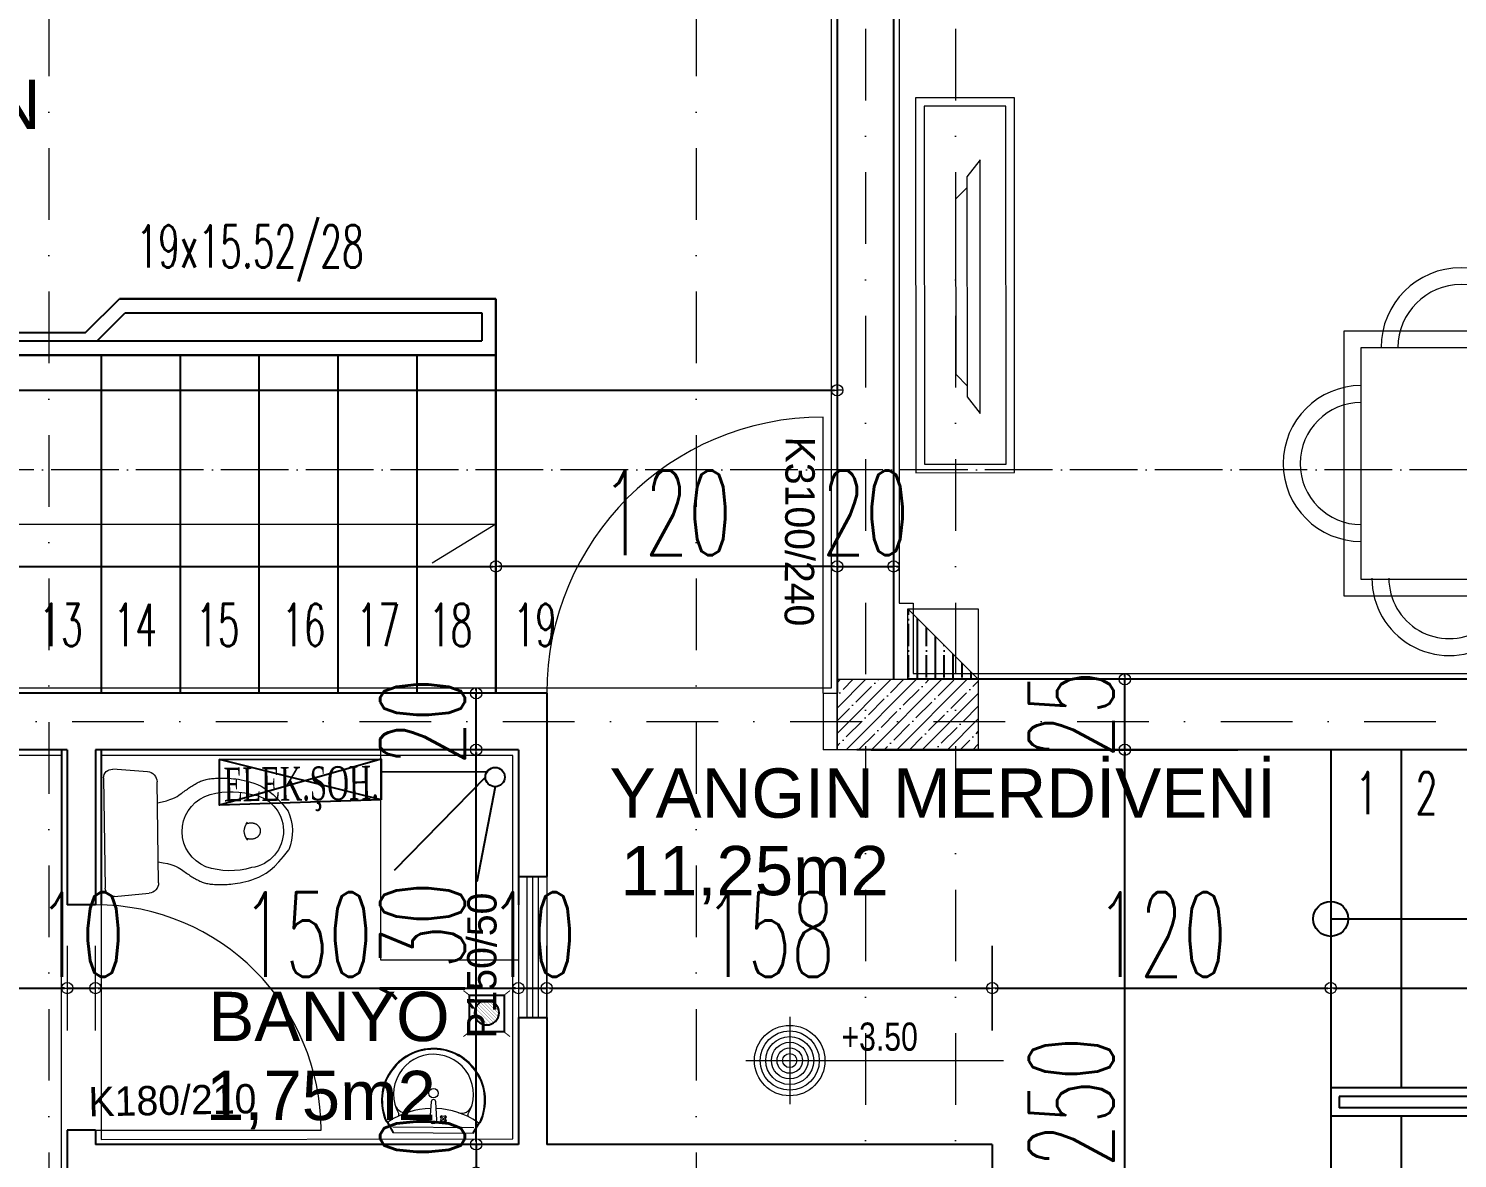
# Model space of a CAD drawing. Header units: millimetres. Extents: x -16104 to 67872, y -88009 to 12107.
# Drawn here: x 26516 to 27022, y 10345 to 10746 of the extents above; entities that cross this region are included whole.
import ezdxf

# ---------------------------------------------------------------- set-up
doc = ezdxf.new("R2010")
doc.units = ezdxf.units.MM
for name, pattern in [('ACAD_ISO04W100', [30, 24, -3, 0, -3]), ('ACAD_ISO07W100', [3, 0, -3]), ('DASHDOTX2', [50.8, 25.4, -12.7, 0, -12.7])]:
    doc.linetypes.add(name, pattern=pattern)
doc.layers.get('0').update_dxf_attribs({"color": 241})
for name, color, linetype, lineweight in [('AKS', 1, 'ACAD_ISO07W100', 5), ('akslar', 144, 'Continuous', 20), ('baca', 46, 'Continuous', 5), ('duvar', 123, 'Continuous', 25), ('emsal&kolon', 1, 'Continuous', 5), ('kapı', 3, 'Continuous', 5), ('kolon', 1, 'Continuous', 5), ('KOTLAR', 5, 'Continuous', 20), ('merdiven', 4, 'Continuous', 25), ('OLCU', 54, 'Continuous', 13), ('PASEMCON', 2, 'Continuous', 9), ('pencere', 5, 'Continuous', 5), ('POZ', 36, 'Continuous', 18), ('SıVA', 40, 'Continuous', 9), ('tefriş', 30, 'Continuous', 5), ('YAZI', 22, 'Continuous', 18), ('ÖLÇÜ', 252, 'Continuous', 20)]:
    doc.layers.add(name, color=color, linetype=linetype, lineweight=lineweight)
doc.layers.add('tarama korıdor', color=33, linetype='Continuous')
doc.styles.add('DIM', font='Txttw.shx', dxfattribs={"width": 0.6})
doc.styles.add('DIN', font='times.ttf', dxfattribs={"width": 0.6})
doc.styles.add('M2', font='stylu.ttf', dxfattribs={"height": 10})
doc.styles.add('TSIMPLEX', font='tsimplex', dxfattribs={"width": 0.8})
doc.dimstyles.new('50', dxfattribs={"dimscale": 0, "dimtxt": 30, "dimasz": 1, "dimexe": 0, "dimexo": 2, "dimgap": 4, "dimtad": 1, "dimdec": 0, "dimzin": 0, "dimdsep": 46, "dimtxsty": 'DIM', "dimblk1": 'DOT', "dimblk2": 'DOT', "dimsah": 1, "dimcen": 1.5, "dimdle": 3, "dimse1": 1, "dimse2": 1, "dimclrd": 256, "dimclre": 9, "dimclrt": 256, "dimadec": 0, "dimazin": 0, "dimtfac": 0.24, "dimtdec": 0, "dimtix": 1, "dimtmove": 2, "dimatfit": 3, "dimldrblk": 'DOT', "dimfxl": 0, "dimtolj": 1, "dimtzin": 15, "dimarcsym": 0})

# ---------------------------------------------------------------- blocks, each defined once
blk = doc.blocks.new('lavabo')
at = {"layer": 'tefriş', "linetype": 'Continuous'}
for p, q in [((-22.77, -4.94), (-19.92, 0)), ((-22.43, -5.14), (-19.46, 0)), ((-19.92, 0), (19.92, 0)), ((19.46, 0), (22.43, -5.14)), ((19.92, 0), (22.77, -4.94)), ((19.92, -2.7), (-19.92, -2.7)), ((-6.25, -5.54), (-6.77, -6.08)), ((-6.77, -6.08), (-6.31, -7.1)), ((-6.51, -5.81), (-3.84, -8.34)), ((-6.44, -8.41), (-3.91, -5.74)), ((-5.2, -5.94), (-6.25, -5.54)), ((-4.18, -5.48), (-5.2, -5.94)), ((-3.64, -6), (-4.18, -5.48)), ((-4.04, -7.04), (-3.64, -6)), ((-1.17, -15.33), (-1.76, -6.54)), ((1.76, -6.26), (1.14, -15.33)), ((3.38, -5.9), (3.91, -5.38)), ((3.81, -6.94), (3.38, -5.9)), ((3.38, -7.98), (3.81, -6.94)), ((6.25, -8.24), (3.65, -5.64)), ((6.25, -5.64), (3.65, -8.24)), ((3.91, -5.38), (4.95, -5.81)), ((4.95, -5.81), (5.99, -5.38)), ((5.99, -5.38), (6.51, -5.9)), ((6.51, -5.9), (6.08, -6.94)), ((6.08, -6.94), (6.51, -7.98)), ((-6.31, -7.1), (-6.71, -8.15)), ((-6.71, -8.15), (-6.17, -8.66)), ((-6.17, -8.66), (-5.15, -8.21)), ((-5.15, -8.21), (-4.1, -8.61)), ((-4.1, -8.61), (-3.58, -8.07)), ((-3.58, -8.07), (-4.04, -7.04)), ((3.91, -8.51), (3.38, -7.98)), ((4.95, -8.08), (3.91, -8.51)), ((5.99, -8.51), (4.95, -8.08)), ((6.51, -7.98), (5.99, -8.51))]:
    blk.add_line(p, q, dxfattribs=at)
at = {"layer": 'tefriş', "linetype": 'Continuous', "extrusion": (0, 0, -1)}
for centre, major_axis, ratio, start_param, end_param in [((0, -16), (-18.1, -18.1), 1, 5.497787, 7.48683), ((0, -16), (-17.82, -17.82), 1, 5.497787, 7.48683), ((-22.66, -5.93), (-0.566, -0.566), 1, 1.203644, 1.828723), ((-23.47, -4.54), (-0.566, 0.566), 1, 2.879793, 3.399519), ((-22.66, -5.93), (-0.283, 0.283), 1, -0.367152, 0.257926), ((-23.47, -4.54), (-0.849, -0.849), 1, 4.45059, 4.970315), ((-22.3, -6.09), (-0.566, -0.566), 1, 1.828723, 2.945097), ((-0.28, 26.67), (-27.35, -27.35), 1, 5.526576, 6.089571), ((0, -6.4), (-1.25, -1.25), 1, 0.7034, 3.844992), ((0, -16), (-18.1, -18.1), 1, 3.508745, 5.497787), ((0, -16), (-17.82, -17.82), 1, 3.508745, 5.497787), ((0.28, 26.67), (-27.35, -27.35), 1, 4.906004, 5.469573), ((22.3, -6.09), (-0.566, 0.566), 1, 0.196496, 1.31287), ((23.47, -4.54), (-0.849, 0.849), 1, 4.454463, 4.974188), ((23.47, -4.54), (-0.566, -0.566), 1, 6.025259, 6.544985), ((22.66, -5.93), (-0.283, 0.283), 1, 1.31287, 1.937948), ((22.66, -5.93), (-0.566, 0.566), 1, 1.31287, 1.937948), ((0, -19.04), (-13.92, 13.92), 1, 3.926991, 6.023888), ((-13.8, -15.22), (-3.8, -3.8), 1, 1.128011, 2.639725), ((-17.71, -8.76), (-0.566, -0.566), 1, 2.805213, 4.453092), ((0, -19.04), (-13.92, 13.92), 1, 1.830093, 3.926991), ((13.8, -15.22), (-3.8, -3.8), 1, 2.072664, 3.584378), ((17.71, -8.76), (-0.566, -0.566), 1, 0.259297, 1.907176), ((-0.01, -19.56), (0, 2.35), 0.991954, 1.570796326779968, 7.853981633959554), ((-0.01, -15.24), (-0.82, 0.82), 1, 2.438193, 5.415789)]:
    blk.add_ellipse(centre, major_axis=major_axis, ratio=ratio, start_param=start_param, end_param=end_param, dxfattribs=at)
blk = doc.blocks.new('klozet')
at = {"layer": 'tefriş', "linetype": 'Continuous'}
for p, q in [((3.25, 22.57), (15.54, 21.55)), ((0, -19.58), (0, 19.58)), ((18.91, 17.89), (18.91, -17.89)), ((29.64, 15.18), (30.02, 15.45)), ((30.02, 15.45), (30.4, 15.7)), ((30.4, 15.7), (30.79, 15.96)), ((30.79, 15.96), (31.18, 16.21)), ((31.18, 16.21), (31.58, 16.45)), ((31.58, 16.45), (31.98, 16.68)), ((31.98, 16.68), (32.38, 16.91)), ((32.38, 16.91), (32.78, 17.13)), ((32.78, 17.13), (33.18, 17.33)), ((33.18, 17.33), (33.58, 17.53)), ((33.58, 17.53), (33.97, 17.7)), ((33.97, 17.7), (34.36, 17.87)), ((34.36, 17.87), (34.75, 18.02)), ((34.75, 18.02), (35.14, 18.15)), ((35.14, 18.15), (35.54, 18.28)), ((35.54, 18.28), (35.95, 18.39)), ((35.95, 18.39), (36.37, 18.48)), ((36.37, 18.48), (36.8, 18.57)), ((36.8, 18.57), (37.26, 18.64)), ((37.26, 18.64), (37.72, 18.7)), ((37.72, 18.7), (38.2, 18.75)), ((38.2, 18.75), (38.69, 18.79)), ((38.69, 18.79), (39.18, 18.82)), ((39.18, 18.82), (39.68, 18.85)), ((39.68, 18.85), (40.18, 18.87)), ((40.18, 18.87), (40.67, 18.89)), ((40.67, 18.89), (41.16, 18.9)), ((41.16, 18.9), (41.66, 18.9)), ((41.66, 18.9), (42.17, 18.9)), ((42.17, 18.9), (42.7, 18.89)), ((42.7, 18.89), (43.26, 18.86)), ((43.26, 18.86), (43.87, 18.83)), ((43.87, 18.83), (44.52, 18.78)), ((44.52, 18.78), (45.24, 18.71)), ((45.24, 18.71), (46.03, 18.62)), ((46.03, 18.62), (46.88, 18.51)), ((46.88, 18.51), (47.8, 18.36)), ((47.8, 18.36), (48.78, 18.18)), ((48.78, 18.18), (49.81, 17.95)), ((49.81, 17.95), (50.9, 17.66)), ((50.9, 17.66), (52.04, 17.32)), ((52.04, 17.32), (53.23, 16.91)), ((53.23, 16.91), (54.46, 16.42)), ((54.46, 16.42), (55.75, 15.8)), ((55.75, 15.8), (57.1, 15.02)), ((18.91, 10.5), (20.67, 10.81)), ((20.67, 10.81), (22.16, 11.15)), ((22.16, 11.15), (23.39, 11.51)), ((23.39, 11.51), (24.42, 11.88)), ((24.42, 11.88), (25.26, 12.26)), ((25.26, 12.26), (25.97, 12.64)), ((25.97, 12.64), (26.56, 13.02)), ((26.56, 13.02), (27.09, 13.38)), ((27.09, 13.38), (27.58, 13.72)), ((27.58, 13.72), (28.03, 14.04)), ((28.03, 14.04), (28.46, 14.34)), ((28.46, 14.34), (28.87, 14.64)), ((28.87, 14.64), (29.26, 14.92)), ((29.26, 14.92), (29.64, 15.18)), ((57.1, 15.02), (58.53, 14.02)), ((58.53, 14.02), (60.05, 12.75)), ((60.05, 12.75), (61.66, 11.16)), ((61.66, 11.16), (63.38, 9.22)), ((63.38, 9.22), (65.22, 6.86)), ((50.48, 2.72), (50.35, 2.67)), ((50.64, 2.77), (50.48, 2.72)), ((50.82, 2.81), (50.64, 2.77)), ((51.02, 2.85), (50.82, 2.81)), ((51.23, 2.88), (51.02, 2.85)), ((51.44, 2.91), (51.23, 2.88)), ((51.66, 2.93), (51.44, 2.91)), ((51.87, 2.94), (51.66, 2.93)), ((52.06, 2.95), (51.87, 2.94)), ((52.26, 2.94), (52.06, 2.95)), ((52.44, 2.93), (52.26, 2.94)), ((52.61, 2.9), (52.44, 2.93)), ((52.78, 2.87), (52.61, 2.9)), ((52.94, 2.83), (52.78, 2.87)), ((53.09, 2.79), (52.94, 2.83)), ((53.25, 2.74), (53.09, 2.79)), ((53.39, 2.68), (53.25, 2.74)), ((53.54, 2.62), (53.39, 2.68)), ((53.68, 2.54), (53.54, 2.62)), ((53.81, 2.47), (53.68, 2.54)), ((53.94, 2.39), (53.81, 2.47)), ((54.07, 2.3), (53.94, 2.39)), ((54.19, 2.2), (54.07, 2.3)), ((54.31, 2.1), (54.19, 2.2)), ((54.42, 2), (54.31, 2.1)), ((54.52, 1.89), (54.42, 2)), ((54.62, 1.77), (54.52, 1.89)), ((54.72, 1.66), (54.62, 1.77)), ((54.8, 1.53), (54.72, 1.66)), ((54.88, 1.41), (54.8, 1.53)), ((54.95, 1.28), (54.88, 1.41)), ((55.02, 1.15), (54.95, 1.28)), ((55.08, 1.01), (55.02, 1.15)), ((55.13, 0.88), (55.08, 1.01)), ((55.17, 0.74), (55.13, 0.88)), ((55.21, 0.6), (55.17, 0.74)), ((55.23, 0.46), (55.21, 0.6)), ((55.25, 0.32), (55.23, 0.46)), ((55.26, 0.18), (55.25, 0.32)), ((55.27, 0.04), (55.26, 0.18)), ((55.26, -0.1), (55.27, 0.04)), ((50.35, -2.59), (50.48, -2.64)), ((50.48, -2.64), (50.64, -2.69)), ((50.64, -2.69), (50.82, -2.73)), ((50.82, -2.73), (51.02, -2.77)), ((51.02, -2.77), (51.23, -2.8)), ((51.23, -2.8), (51.44, -2.83)), ((51.44, -2.83), (51.66, -2.85)), ((51.66, -2.85), (51.87, -2.86)), ((51.87, -2.86), (52.06, -2.87)), ((52.06, -2.87), (52.26, -2.86)), ((52.26, -2.86), (52.44, -2.85)), ((52.44, -2.85), (52.61, -2.82)), ((52.61, -2.82), (52.78, -2.79)), ((52.78, -2.79), (52.94, -2.75)), ((52.94, -2.75), (53.09, -2.71)), ((53.09, -2.71), (53.25, -2.66)), ((53.25, -2.66), (53.39, -2.6)), ((53.39, -2.6), (53.54, -2.54)), ((53.54, -2.54), (53.68, -2.47)), ((53.68, -2.47), (53.81, -2.39)), ((53.81, -2.39), (53.94, -2.31)), ((53.94, -2.31), (54.07, -2.22)), ((54.07, -2.22), (54.19, -2.12)), ((54.19, -2.12), (54.31, -2.02)), ((54.31, -2.02), (54.42, -1.92)), ((54.42, -1.92), (54.52, -1.81)), ((54.52, -1.81), (54.62, -1.69)), ((54.62, -1.69), (54.72, -1.58)), ((54.72, -1.58), (54.8, -1.45)), ((54.8, -1.45), (54.88, -1.33)), ((54.88, -1.33), (54.95, -1.2)), ((54.95, -1.2), (55.02, -1.07)), ((55.02, -1.07), (55.08, -0.93)), ((55.08, -0.93), (55.13, -0.8)), ((55.13, -0.8), (55.17, -0.66)), ((55.17, -0.66), (55.21, -0.52)), ((55.21, -0.52), (55.23, -0.38)), ((55.23, -0.38), (55.25, -0.24)), ((55.25, -0.24), (55.26, -0.1)), ((61.66, -11.16), (63.38, -9.22)), ((63.38, -9.22), (65.22, -6.86)), ((18.91, -10.5), (20.67, -10.81)), ((20.67, -10.81), (22.16, -11.15)), ((22.16, -11.15), (23.39, -11.51)), ((23.39, -11.51), (24.42, -11.88)), ((24.42, -11.88), (25.26, -12.26)), ((25.26, -12.26), (25.97, -12.64)), ((25.97, -12.64), (26.56, -13.02)), ((26.56, -13.02), (27.09, -13.38)), ((27.09, -13.38), (27.58, -13.72)), ((27.58, -13.72), (28.03, -14.04)), ((28.03, -14.04), (28.46, -14.34)), ((28.46, -14.34), (28.87, -14.64)), ((28.87, -14.64), (29.26, -14.92)), ((29.26, -14.92), (29.64, -15.18)), ((29.64, -15.18), (30.02, -15.45)), ((55.75, -15.8), (57.1, -15.02)), ((57.1, -15.02), (58.53, -14.02)), ((58.53, -14.02), (60.05, -12.75)), ((60.05, -12.75), (61.66, -11.16)), ((30.02, -15.45), (30.4, -15.7)), ((30.4, -15.7), (30.79, -15.96)), ((30.79, -15.96), (31.18, -16.21)), ((31.18, -16.21), (31.58, -16.45)), ((31.58, -16.45), (31.98, -16.68)), ((31.98, -16.68), (32.38, -16.91)), ((32.38, -16.91), (32.78, -17.13)), ((32.78, -17.13), (33.18, -17.33)), ((33.18, -17.33), (33.58, -17.53)), ((33.58, -17.53), (33.97, -17.7)), ((33.97, -17.7), (34.36, -17.87)), ((34.36, -17.87), (34.75, -18.02)), ((34.75, -18.02), (35.14, -18.15)), ((35.14, -18.15), (35.54, -18.28)), ((35.54, -18.28), (35.95, -18.39)), ((35.95, -18.39), (36.37, -18.48)), ((36.37, -18.48), (36.8, -18.57)), ((36.8, -18.57), (37.26, -18.64)), ((37.26, -18.64), (37.72, -18.7)), ((37.72, -18.7), (38.2, -18.75)), ((38.2, -18.75), (38.69, -18.79)), ((38.69, -18.79), (39.18, -18.82)), ((39.18, -18.82), (39.68, -18.85)), ((39.68, -18.85), (40.18, -18.87)), ((40.18, -18.87), (40.67, -18.89)), ((40.67, -18.89), (41.16, -18.9)), ((41.16, -18.9), (41.66, -18.9)), ((41.66, -18.9), (42.17, -18.9)), ((42.17, -18.9), (42.7, -18.89)), ((42.7, -18.89), (43.26, -18.86)), ((43.26, -18.86), (43.87, -18.83)), ((43.87, -18.83), (44.52, -18.78)), ((44.52, -18.78), (45.24, -18.71)), ((45.24, -18.71), (46.03, -18.62)), ((46.03, -18.62), (46.88, -18.51)), ((46.88, -18.51), (47.8, -18.36)), ((47.8, -18.36), (48.78, -18.18)), ((48.78, -18.18), (49.81, -17.95)), ((49.81, -17.95), (50.9, -17.66)), ((50.9, -17.66), (52.04, -17.32)), ((52.04, -17.32), (53.23, -16.91)), ((53.23, -16.91), (54.46, -16.42)), ((54.46, -16.42), (55.75, -15.8)), ((15.54, -21.55), (3.25, -22.57))]:
    blk.add_line(p, q, dxfattribs=at)
for centre, start, end in [((3, 19.58), 85.2364, 180), ((3, -19.58), 180, 274.7636)]:
    blk.add_arc(centre, 3, start, end, dxfattribs=at)
for centre, major_axis, start_param, end_param in [((15.23, 17.89), (2.6, 2.6), 5.497787, 6.985442), ((41.09, 0), (-9.59, 9.59), -0.381645, 1.952441), ((44.74, -13.39), (-19.37, 19.37), -1.051849, -0.451182), ((50.37, 0), (9.28, 9.28), 4.048178, 6.947396), ((49, 0), (-12.46, 12.46), 3.526763, 4.327219), ((54.6, 0.04), (-3.54, 3.54), 0.094871, 1.475925), ((44.74, 13.39), (-19.37, 19.37), 2.021978, 2.622645), ((15.23, -17.89), (-2.6, 2.6), 2.439336, 3.926991)]:
    blk.add_ellipse(centre, major_axis=major_axis, ratio=1, start_param=start_param, end_param=end_param, dxfattribs=at)
blk = doc.blocks.new('DOT')
for p, q in [((0, 15), (0, -15)), ((-2, 0), (0, 0)), ((2, 0), (0, 0))]:
    blk.add_line(p, q)
blk.add_circle((0, 0), 2)
blk = doc.blocks.new('*D5305')
at = {"layer": 'Defpoints', "color": 0, "transparency": 16777216}
for p in [(26049.37, 10490.04), (26529.37, 10490.04), (26529.37, 10405.5)]:
    blk.add_point(p, dxfattribs=at)
at = {"layer": 'OLCU', "lineweight": -2, "transparency": 16777216}
blk.add_line((26050.37, 10405.5), (26528.37, 10405.5), dxfattribs=at)
at = {"layer": 'OLCU', "lineweight": -2, "transparency": 16777216, "rotation": 180}
blk.add_blockref('DOT', (26049.37, 10405.5), dxfattribs=at)
at = {"layer": 'OLCU', "lineweight": -2, "transparency": 16777216}
blk.add_blockref('DOT', (26529.37, 10405.5), dxfattribs=at)
at = {"layer": 'OLCU', "transparency": 16777216, "insert": (26289.37, 10424.5), "char_height": 30, "attachment_point": 5, "style": 'DIM'}
blk.add_mtext('\\A1;480', dxfattribs=at)
blk = doc.blocks.new('*D5608')
at = {"layer": 'Defpoints', "color": 0, "transparency": 16777216}
for p in [(26529.37, 10435.04), (26539.37, 10435.04), (26539.37, 10405.48)]:
    blk.add_point(p, dxfattribs=at)
at = {"layer": 'OLCU', "lineweight": -2, "transparency": 16777216}
for p, q in [((26528.37, 10405.48), (26527.37, 10405.48)), ((26529.37, 10405.48), (26539.37, 10405.48)), ((26540.37, 10405.48), (26541.37, 10405.48))]:
    blk.add_line(p, q, dxfattribs=at)
blk.add_blockref('DOT', (26529.37, 10405.48), dxfattribs=at)
at = {"layer": 'OLCU', "lineweight": -2, "transparency": 16777216, "rotation": 180}
blk.add_blockref('DOT', (26539.37, 10405.48), dxfattribs=at)
at = {"layer": 'OLCU', "transparency": 16777216, "insert": (26534.37, 10424.48), "char_height": 30, "attachment_point": 5, "style": 'DIM'}
blk.add_mtext('\\A1;10', dxfattribs=at)
blk = doc.blocks.new('*D5306')
at = {"layer": 'Defpoints', "color": 0, "transparency": 16777216}
for p in [(26689.37, 10405.48), (26689.37, 10405.48), (26539.37, 10396.96)]:
    blk.add_point(p, dxfattribs=at)
at = {"layer": 'OLCU', "lineweight": -2, "transparency": 16777216}
blk.add_line((26540.37, 10405.48), (26688.37, 10405.48), dxfattribs=at)
at = {"layer": 'OLCU', "lineweight": -2, "transparency": 16777216, "rotation": 180}
blk.add_blockref('DOT', (26539.37, 10405.48), dxfattribs=at)
at = {"layer": 'OLCU', "lineweight": -2, "transparency": 16777216}
blk.add_blockref('DOT', (26689.37, 10405.48), dxfattribs=at)
at = {"layer": 'OLCU', "transparency": 16777216, "insert": (26614.37, 10424.48), "char_height": 30, "attachment_point": 5, "style": 'DIM'}
blk.add_mtext('\\A1;150', dxfattribs=at)
blk = doc.blocks.new('*D5338')
at = {"layer": 'Defpoints', "color": 0, "transparency": 16777216}
for p in [(26674.37, 10510.04), (26674.37, 10510.04), (26674.37, 10490.04)]:
    blk.add_point(p, dxfattribs=at)
at = {"layer": 'OLCU', "lineweight": -2, "transparency": 16777216}
for p, q in [((26674.37, 10511.04), (26674.37, 10512.04)), ((26674.37, 10490.04), (26674.37, 10510.04)), ((26674.37, 10489.04), (26674.37, 10488.04))]:
    blk.add_line(p, q, dxfattribs=at)
for p, rotation in [((26674.37, 10510.04), 270), ((26674.37, 10490.04), 90)]:
    blk.add_blockref('DOT', p, dxfattribs=dict(at, rotation=rotation))
at = {"layer": 'OLCU', "transparency": 16777216, "insert": (26655.37, 10500.04), "char_height": 30, "attachment_point": 5, "rotation": 90, "style": 'DIM'}
blk.add_mtext('\\A1;20', dxfattribs=at)
blk = doc.blocks.new('*D5339')
at = {"layer": 'Defpoints', "color": 0, "transparency": 16777216}
for p in [(26717.86, 10350.04), (26674.37, 10340.04), (26717.86, 10340.04)]:
    blk.add_point(p, dxfattribs=at)
at = {"layer": 'OLCU', "lineweight": -2, "transparency": 16777216}
for p, q in [((26674.37, 10351.04), (26674.37, 10352.04)), ((26674.37, 10350.04), (26674.37, 10340.04)), ((26674.37, 10339.04), (26674.37, 10338.04))]:
    blk.add_line(p, q, dxfattribs=at)
for p, rotation in [((26674.37, 10350.04), 270), ((26674.37, 10340.04), 90)]:
    blk.add_blockref('DOT', p, dxfattribs=dict(at, rotation=rotation))
at = {"layer": 'OLCU', "transparency": 16777216, "insert": (26655.37, 10345.04), "char_height": 30, "attachment_point": 5, "rotation": 90, "style": 'DIM'}
blk.add_mtext('\\A1;10', dxfattribs=at)
blk = doc.blocks.new('*D5340')
at = {"layer": 'Defpoints', "color": 0, "transparency": 16777216}
for p in [(26674.37, 10490.04), (26674.37, 10490.04), (26674.37, 10350.04)]:
    blk.add_point(p, dxfattribs=at)
at = {"layer": 'OLCU', "lineweight": -2, "transparency": 16777216}
blk.add_line((26674.37, 10351.04), (26674.37, 10489.04), dxfattribs=at)
for p, rotation in [((26674.37, 10490.04), 90), ((26674.37, 10350.04), 270)]:
    blk.add_blockref('DOT', p, dxfattribs=dict(at, rotation=rotation))
at = {"layer": 'OLCU', "transparency": 16777216, "insert": (26655.37, 10420.04), "char_height": 30, "attachment_point": 5, "rotation": 90, "style": 'DIM'}
blk.add_mtext('\\A1;130', dxfattribs=at)
blk = doc.blocks.new('DFG')
at = {"layer": 'tefriş'}
for points in [[(38169.15, -3228.78), (38169.11, -3095.78), (38204.11, -3095.77), (38204.15, -3228.77)], [(38172.15, -3225.78), (38172.11, -3098.78), (38201.11, -3098.77), (38201.15, -3225.77)], [(38187.31, -3200.75), (38187.26, -3122.74), (38191.96, -3116.74), (38192.02, -3206.74)]]:
    blk.add_lwpolyline(points, close=True, dxfattribs=at)
blk.add_lwpolyline([(38187.26, -3126.64), (38183.36, -3130.59), (38183.41, -3192.9), (38187.31, -3196.85)], dxfattribs=at)
blk = doc.blocks.new('rb')
at = {"layer": 'tefriş'}
for points in [[(1548.4, 487.07), (1595.5, 487.07), (1595.5, 394.92), (1548.4, 394.92)], [(1551.4, 484.07), (1592.5, 484.07), (1592.5, 397.92), (1551.4, 397.92)]]:
    blk.add_lwpolyline(points, close=True, dxfattribs=at)
for centre, radius, start, end in [((1571.95, 484.07), 12.83, 0, 180), ((1571.95, 484.07), 9.83, 0, 180), ((1551.4, 466.84), 14.18, 90, 270), ((1592.5, 466.49), 13.72, 270, 90), ((1551.4, 466.84), 11.18, 90, 270), ((1592.5, 466.49), 10.72, 270, 90), ((1551.4, 415.62), 14.18, 90, 270), ((1551.4, 415.62), 11.18, 90, 270), ((1592.29, 413.54), 13.72, 270, 90), ((1592.29, 413.54), 10.72, 270, 90), ((1571.95, 397.92), 13.83, 180, 0), ((1571.95, 397.92), 10.83, 180, 0)]:
    blk.add_arc(centre, radius, start, end, dxfattribs=at)
blk = doc.blocks.new('*D5514')
at = {"layer": 'Defpoints', "color": 0, "transparency": 16777216}
for p in [(26202.37, 10555.04), (26681.37, 10555.04), (26681.37, 10555.04)]:
    blk.add_point(p, dxfattribs=at)
at = {"layer": 'OLCU', "lineweight": -2, "transparency": 16777216}
blk.add_line((26203.37, 10555.04), (26680.37, 10555.04), dxfattribs=at)
at = {"layer": 'OLCU', "lineweight": -2, "transparency": 16777216, "rotation": 180}
blk.add_blockref('DOT', (26202.37, 10555.04), dxfattribs=at)
at = {"layer": 'OLCU', "lineweight": -2, "transparency": 16777216}
blk.add_blockref('DOT', (26681.37, 10555.04), dxfattribs=at)
at = {"layer": 'OLCU', "transparency": 16777216, "insert": (26363.36, 10575.99), "char_height": 30, "attachment_point": 5, "style": 'DIM'}
blk.add_mtext('\\A1;480', dxfattribs=at)
blk = doc.blocks.new('*D5515')
at = {"layer": 'Defpoints', "color": 0, "transparency": 16777216}
for p in [(26681.37, 10555.04), (26681.37, 10545.04), (26802.37, 10545.04)]:
    blk.add_point(p, dxfattribs=at)
at = {"layer": 'OLCU', "lineweight": -2, "transparency": 16777216}
blk.add_line((26801.37, 10555.04), (26682.37, 10555.04), dxfattribs=at)
at = {"layer": 'OLCU', "lineweight": -2, "transparency": 16777216, "rotation": 180}
blk.add_blockref('DOT', (26681.37, 10555.04), dxfattribs=at)
at = {"layer": 'OLCU', "lineweight": -2, "transparency": 16777216}
blk.add_blockref('DOT', (26802.37, 10555.04), dxfattribs=at)
at = {"layer": 'OLCU', "transparency": 16777216, "insert": (26741.87, 10574.04), "char_height": 30, "attachment_point": 5, "style": 'DIM'}
blk.add_mtext('\\A1;120', dxfattribs=at)
blk = doc.blocks.new('*D5516')
at = {"layer": 'Defpoints', "color": 0, "transparency": 16777216}
for p in [(26802.37, 10555.04), (26822.37, 10555.07), (26822.37, 10555.04)]:
    blk.add_point(p, dxfattribs=at)
at = {"layer": 'OLCU', "lineweight": -2, "transparency": 16777216}
for p, q in [((26801.37, 10555.07), (26800.37, 10555.07)), ((26802.37, 10555.07), (26822.37, 10555.07)), ((26823.37, 10555.07), (26824.37, 10555.07))]:
    blk.add_line(p, q, dxfattribs=at)
blk.add_blockref('DOT', (26802.37, 10555.07), dxfattribs=at)
at = {"layer": 'OLCU', "lineweight": -2, "transparency": 16777216, "rotation": 180}
blk.add_blockref('DOT', (26822.37, 10555.07), dxfattribs=at)
at = {"layer": 'OLCU', "transparency": 16777216, "insert": (26812.37, 10574.07), "char_height": 30, "attachment_point": 5, "style": 'DIM'}
blk.add_mtext('\\A1;20', dxfattribs=at)
blk = doc.blocks.new('*D5517')
at = {"layer": 'Defpoints', "color": 0, "transparency": 16777216}
for p in [(26052.37, 10617.54), (26802.37, 10617.54), (26802.37, 10617.54)]:
    blk.add_point(p, dxfattribs=at)
at = {"layer": 'OLCU', "lineweight": -2, "transparency": 16777216}
blk.add_line((26053.37, 10617.54), (26801.37, 10617.54), dxfattribs=at)
at = {"layer": 'OLCU', "lineweight": -2, "transparency": 16777216, "rotation": 180}
blk.add_blockref('DOT', (26052.37, 10617.54), dxfattribs=at)
at = {"layer": 'OLCU', "lineweight": -2, "transparency": 16777216}
blk.add_blockref('DOT', (26802.37, 10617.54), dxfattribs=at)
at = {"layer": 'OLCU', "transparency": 16777216, "insert": (26427.37, 10636.54), "char_height": 30, "attachment_point": 5, "style": 'DIM'}
blk.add_mtext('\\A1;750', dxfattribs=at)
blk = doc.blocks.new('Kot')
at = {"layer": 'KOTLAR'}
for p, q in [((0, 0.155), (0, -0.155)), ((-0.155, 0), (0.7586, 0))]:
    blk.add_line(p, q, dxfattribs=at)
for radius in [0.125, 0.105, 0.085, 0.065, 0.045, 0.045, 0.025]:
    blk.add_circle((0, 0), radius, dxfattribs=at)
at = {"layer": 'YAZI', "style": 'TSIMPLEX', "width": 0.8}
blk.add_attdef('KOTH', (0.1836, 0.0349), '', height=0.1, dxfattribs=at)
blk = doc.blocks.new('*D5518')
at = {"layer": 'Defpoints', "color": 0, "transparency": 16777216}
for p in [(26699.37, 10405.48), (26857.37, 10405.48), (26857.37, 10350.04)]:
    blk.add_point(p, dxfattribs=at)
at = {"layer": 'OLCU', "lineweight": -2, "transparency": 16777216}
blk.add_line((26700.37, 10405.48), (26856.37, 10405.48), dxfattribs=at)
at = {"layer": 'OLCU', "lineweight": -2, "transparency": 16777216, "rotation": 180}
blk.add_blockref('DOT', (26699.37, 10405.48), dxfattribs=at)
at = {"layer": 'OLCU', "lineweight": -2, "transparency": 16777216}
blk.add_blockref('DOT', (26857.37, 10405.48), dxfattribs=at)
at = {"layer": 'OLCU', "transparency": 16777216, "insert": (26778.37, 10424.48), "char_height": 30, "attachment_point": 5, "style": 'DIM'}
blk.add_mtext('\\A1;158', dxfattribs=at)
blk = doc.blocks.new('*D5529')
at = {"layer": 'Defpoints', "color": 0, "transparency": 16777216}
for p in [(26857.37, 10405.48), (26977.37, 10405.48), (26977.37, 10405.48)]:
    blk.add_point(p, dxfattribs=at)
at = {"layer": 'OLCU', "lineweight": -2, "transparency": 16777216}
blk.add_line((26858.37, 10405.48), (26976.37, 10405.48), dxfattribs=at)
at = {"layer": 'OLCU', "lineweight": -2, "transparency": 16777216, "rotation": 180}
blk.add_blockref('DOT', (26857.37, 10405.48), dxfattribs=at)
at = {"layer": 'OLCU', "lineweight": -2, "transparency": 16777216}
blk.add_blockref('DOT', (26977.37, 10405.48), dxfattribs=at)
at = {"layer": 'OLCU', "transparency": 16777216, "insert": (26917.37, 10424.48), "char_height": 30, "attachment_point": 5, "style": 'DIM'}
blk.add_mtext('\\A1;120', dxfattribs=at)
blk = doc.blocks.new('*D5530')
at = {"layer": 'Defpoints', "color": 0, "transparency": 16777216}
for p in [(26977.37, 10405.48), (27152.37, 10405.48), (27152.37, 10405.48)]:
    blk.add_point(p, dxfattribs=at)
at = {"layer": 'OLCU', "lineweight": -2, "transparency": 16777216}
blk.add_line((26978.37, 10405.48), (27151.37, 10405.48), dxfattribs=at)
at = {"layer": 'OLCU', "lineweight": -2, "transparency": 16777216, "rotation": 180}
blk.add_blockref('DOT', (26977.37, 10405.48), dxfattribs=at)
at = {"layer": 'OLCU', "lineweight": -2, "transparency": 16777216}
blk.add_blockref('DOT', (27152.37, 10405.48), dxfattribs=at)
at = {"layer": 'OLCU', "transparency": 16777216, "insert": (27064.87, 10424.48), "char_height": 30, "attachment_point": 5, "style": 'DIM'}
blk.add_mtext('\\A1;175', dxfattribs=at)
blk = doc.blocks.new('*D5534')
at = {"layer": 'Defpoints', "color": 0, "transparency": 16777216}
for p in [(26904.37, 10490.04), (26904.37, 10490.04), (26904.37, 10240.04)]:
    blk.add_point(p, dxfattribs=at)
at = {"layer": 'OLCU', "lineweight": -2, "transparency": 16777216}
blk.add_line((26904.37, 10241.04), (26904.37, 10489.04), dxfattribs=at)
for p, rotation in [((26904.37, 10490.04), 90), ((26904.37, 10240.04), 270)]:
    blk.add_blockref('DOT', p, dxfattribs=dict(at, rotation=rotation))
at = {"layer": 'OLCU', "transparency": 16777216, "insert": (26885.37, 10365.04), "char_height": 30, "attachment_point": 5, "rotation": 90, "style": 'DIM'}
blk.add_mtext('\\A1;250', dxfattribs=at)
blk = doc.blocks.new('*D5535')
at = {"layer": 'Defpoints', "color": 0, "transparency": 16777216}
for p in [(26904.36, 10515.04), (26904.37, 10515.04), (26904.37, 10490.04)]:
    blk.add_point(p, dxfattribs=at)
at = {"layer": 'OLCU', "lineweight": -2, "transparency": 16777216}
for p, q in [((26904.36, 10516.04), (26904.36, 10517.04)), ((26904.36, 10490.04), (26904.36, 10515.04)), ((26904.36, 10489.04), (26904.36, 10488.04))]:
    blk.add_line(p, q, dxfattribs=at)
for p, rotation in [((26904.36, 10515.04), 270), ((26904.36, 10490.04), 90)]:
    blk.add_blockref('DOT', p, dxfattribs=dict(at, rotation=rotation))
at = {"layer": 'OLCU', "transparency": 16777216, "insert": (26885.36, 10502.54), "char_height": 30, "attachment_point": 5, "rotation": 90, "style": 'DIM'}
blk.add_mtext('\\A1;25', dxfattribs=at)
blk = doc.blocks.new('A$C412C2498')
at = {"color": 5, "const_width": 0.6}
for points in [[(3.64, 24.29), (0.19, 27)], [(23.8, 24.29), (27.26, 27)], [(3.64, 2.95), (0.19, 0.24)], [(23.8, 2.95), (27.26, 0.24)]]:
    blk.add_lwpolyline(points, dxfattribs=at)
at = {"color": 5}
blk.add_lwpolyline([(23.8, 24.29), (3.64, 24.29), (3.64, 2.95), (23.8, 2.95)], close=True, dxfattribs=at)
at = {"const_width": 0.1}
for points in [[(6.68, 12.23), (14.63, 20.17)], [(6.76, 14.48), (12.37, 20.1)], [(7.15, 10.44), (16.41, 19.71)], [(7.89, 9.07), (17.79, 18.97)], [(8.8, 8), (18.86, 18.06)], [(9.96, 7.09), (19.77, 16.9)], [(11.26, 6.45), (20.41, 15.6)], [(13.03, 6.04), (20.82, 13.83)], [(14.77, 6.07), (20.78, 12.09)], [(17.41, 7.02), (19.84, 9.45)]]:
    blk.add_lwpolyline(points, dxfattribs=at)
blk.add_circle((13.74, 13.11), 7.12)
blk = doc.blocks.new('A$C5E2C1EC0')
at = {"xscale": 0.6105719971092185, "yscale": 0.6105719971092185, "zscale": 0.6105719971092185}
blk.add_blockref('A$C412C2498', (0, 0), dxfattribs=at)
blk = doc.blocks.new('90')
at = {"layer": 'duvar'}
for p, q in [((76726.22, -20900.91), (76710.05, -20843.58)), ((76711.76, -20900.91), (76726.22, -20843.58))]:
    blk.add_line(p, q, dxfattribs=at)
blk.add_lwpolyline([(76711.76, -20900.91), (76710.05, -20843.58), (76726.22, -20843.58), (76726.22, -20900.91)], close=True, dxfattribs=at)
at = {"layer": 'PASEMCON', "color": 7, "style": 'DIN', "width": 0.6}
blk.add_text('ELEK.ŞOH.', height=12.004, rotation=270.6425, dxfattribs=at).set_placement((76711.3, -20845.16))
blk = doc.blocks.new('*D5224')
at = {"layer": 'Defpoints', "color": 0, "transparency": 16777216}
for p in [(26689.37, 10405.48), (26699.37, 10405.48), (26699.37, 10405.48)]:
    blk.add_point(p, dxfattribs=at)
at = {"layer": 'OLCU', "lineweight": -2, "transparency": 16777216}
for p, q in [((26688.37, 10405.48), (26687.37, 10405.48)), ((26689.37, 10405.48), (26699.37, 10405.48)), ((26700.37, 10405.48), (26701.37, 10405.48))]:
    blk.add_line(p, q, dxfattribs=at)
blk.add_blockref('DOT', (26689.37, 10405.48), dxfattribs=at)
at = {"layer": 'OLCU', "lineweight": -2, "transparency": 16777216, "rotation": 180}
blk.add_blockref('DOT', (26699.37, 10405.48), dxfattribs=at)
at = {"layer": 'OLCU', "transparency": 16777216, "insert": (26694.37, 10424.48), "char_height": 30, "attachment_point": 5, "style": 'DIM'}
blk.add_mtext('\\A1;10', dxfattribs=at)

msp = doc.modelspace()

# ---------------------------------------------------------------- hatches: boundary and pattern name
h = msp.add_hatch()
h.set_pattern_fill('ANSI35,_O', color=256, angle=45)
h.set_pattern_definition([(90, (14410.221, 0), (-6.35, 1e-15), []), (90, (14413.396, 3.175), (-6.35, 1e-15), [7.9375, -1.5875, 0, -1.5875])])
h.paths.add_polyline_path([(26844.37, 10523.04), (26829.37, 10538.04), (26829.37, 10517.04), (26844.37, 10517.04)])
h.paths.add_polyline_path([(26844.37, 10523.04), (26844.37, 10517.04), (26850.37, 10517.04)])
h.paths.add_polyline_path([(26850.37, 10517.04), (26844.37, 10517.04), (26844.37, 10515.04), (26852.37, 10515.04)])
h.paths.add_polyline_path([(26829.37, 10538.04), (26827.37, 10540.04), (26827.37, 10515.04), (26844.37, 10515.04), (26844.37, 10517.04), (26829.37, 10517.04)])
at = {"layer": 'kolon'}
h = msp.add_hatch(dxfattribs=at)
h.set_pattern_fill('ANSI35,_O', color=256)
h.set_pattern_definition([(45, (18012.7763, 0), (-4.490128, 4.490128), []), (45, (18017.2665, 0), (-4.490128, 4.490128), [7.9375, -1.5875, 0, -1.5875])])
h.paths.add_polyline_path([(26802.37, 10515.04), (26802.37, 10500.04), (26842.37, 10500.04), (26842.37, 10515.04)])
h.paths.add_polyline_path([(26802.37, 10500.04), (26802.37, 10490.04), (26842.37, 10490.04), (26842.37, 10500.04)])
h.paths.add_polyline_path([(26842.37, 10500.04), (26842.37, 10490.04), (26852.37, 10490.04), (26852.37, 10500.04)])
h.paths.add_polyline_path([(26842.37, 10515.04), (26842.37, 10500.04), (26852.37, 10500.04), (26852.37, 10515.04)])

# ---------------------------------------------------------------- linework, layer by layer
at = {"color": 42}
msp.add_circle((26681.1, 10480.33), 3.43, dxfattribs=at)
at = {"layer": 'AKS', "color": 1, "linetype": 'ACAD_ISO04W100'}
msp.add_line((27721.55, 10589.37), (25113.2, 10589.37), dxfattribs=at)
at = {"layer": 'akslar', "linetype": 'DASHDOTX2'}
for p, q in [((26522.87, 11925.04), (26522.87, 9115.54)), ((26752.37, 11925.04), (26752.37, 9115.54)), ((26812.37, 11916.48), (26812.37, 9115.54)), ((26844.37, 11916.48), (26844.37, 9115.54)), ((24902.37, 10500.04), (27952.37, 10500.04))]:
    msp.add_line(p, q, dxfattribs=at)
at = {"layer": 'baca'}
msp.add_lwpolyline([(26827.37, 10540.04), (26852.37, 10540.04), (26852.37, 10515.04), (26827.37, 10515.04), (26827.37, 10540.04), (26852.37, 10515.04)], dxfattribs=at)
at = {"layer": 'duvar'}
for p, q in [((26802.37, 10760.04), (26802.37, 10510.04)), ((26822.37, 10760.04), (26822.37, 10515.04)), ((27292.37, 10515.04), (26827.37, 10515.04)), ((26699.37, 10510.04), (26157.37, 10510.04)), ((26699.37, 10510.04), (26699.37, 10445.04)), ((26529.37, 10490.04), (26471.35, 10490.04)), ((26527.37, 10490.04), (26527.37, 10435.04)), ((26529.37, 10490.04), (26529.37, 10435.04)), ((26689.37, 10490.04), (26539.37, 10490.04)), ((26544.37, 10490.04), (26539.37, 10490.04)), ((26559.37, 10490.04), (26539.37, 10490.04)), ((26544.37, 10490.04), (26539.37, 10490.04)), ((26539.37, 10490.04), (26539.37, 10435.04)), ((26539.37, 10490.04), (26539.37, 10435.04)), ((26541.37, 10490.04), (26541.37, 10435.04)), ((26689.37, 10490.04), (26689.37, 10435.04)), ((26689.37, 10490.04), (26689.37, 10445.04)), ((26944.37, 10490.04), (26809.37, 10490.04)), ((26819.37, 10490.04), (26812.37, 10490.04)), ((26814.37, 10490.04), (26944.37, 10490.04)), ((26944.37, 10490.04), (26819.37, 10490.04)), ((26944.37, 10490.04), (26819.37, 10490.04)), ((26944.37, 10490.04), (26824.37, 10490.04)), ((27272.37, 10490.04), (26844.37, 10490.04)), ((26689.37, 10445.04), (26699.37, 10445.04)), ((26539.37, 10435.04), (26529.37, 10435.04)), ((26977.37, 10430.04), (27211.06, 10430.04)), ((26689.37, 10395.04), (26699.37, 10395.04)), ((26689.37, 10395.04), (26689.37, 10350.04)), ((26699.37, 10395.04), (26699.37, 10350.04)), ((26977.37, 10370.04), (26977.37, 10360.04)), ((26529.37, 10355.04), (26529.37, 10335.04)), ((26539.37, 10355.04), (26529.37, 10355.04)), ((26539.37, 10355.04), (26539.37, 10350.04)), ((26689.37, 10350.04), (26539.37, 10350.04)), ((26857.37, 10350.04), (26699.37, 10350.04)), ((26704.37, 10350.04), (26699.37, 10350.04)), ((26814.37, 10350.04), (26809.37, 10350.04)), ((26857.37, 10350.04), (26857.37, 10240.04))]:
    msp.add_line(p, q, dxfattribs=at)
msp.add_circle((26977.37, 10430.04), 6.21, dxfattribs=at)
at = {"layer": 'emsal&kolon'}
msp.add_lwpolyline([(26802.37, 10490.04), (26802.37, 10515.04), (26852.37, 10515.04), (26852.37, 10490.04), (26802.37, 10490.04)], dxfattribs=at)
at = {"layer": 'kapı'}
for p, q in [((26797.37, 10510.04), (26797.37, 10608.04)), ((26539.37, 10355.04), (26619.37, 10355.04))]:
    msp.add_line(p, q, dxfattribs=at)
for centre, radius, start, end in [((26797.37, 10510.04), 98, 90, 180), ((26539.37, 10355.04), 80, 0, 90)]:
    msp.add_arc(centre, radius, start, end, dxfattribs=at)
at = {"layer": 'merdiven'}
for p, q in [((26535.87, 10638.04), (26547.87, 10650.04)), ((26681.37, 10650.04), (26547.87, 10650.04)), ((26547.87, 10650.04), (26681.37, 10650.04)), ((26681.37, 10510.04), (26681.37, 10650.04)), ((26681.37, 10650.04), (26681.37, 10510.04)), ((26681.37, 10510.04), (26681.37, 10650.04)), ((26681.37, 10650.04), (26681.37, 10510.04)), ((26539.94, 10635.04), (26549.94, 10645.04)), ((26549.94, 10645.04), (26676.37, 10645.04)), ((26676.37, 10645.04), (26676.37, 10635.04)), ((26182.37, 10635.04), (26676.37, 10635.04)), ((26318.87, 10638.04), (26535.87, 10638.04)), ((26681.37, 10630.04), (26177.37, 10630.04)), ((26177.37, 10630.04), (26681.37, 10630.04)), ((26541.37, 10630.04), (26541.37, 10510.04)), ((26569.37, 10630.04), (26569.37, 10510.04)), ((26597.37, 10630.04), (26597.37, 10510.04)), ((26625.37, 10630.04), (26625.37, 10510.04)), ((26653.37, 10630.04), (26653.37, 10510.04)), ((26977.37, 10490.04), (26977.37, 10370.04)), ((27002.37, 10490.04), (27002.37, 10370.04)), ((27152.37, 10370.04), (26977.37, 10370.04)), ((27149.37, 10367.04), (26980.37, 10367.04)), ((26980.37, 10367.04), (26980.37, 10363.04)), ((27149.37, 10363.04), (26980.37, 10363.04)), ((27152.37, 10360.04), (26977.37, 10360.04)), ((26977.37, 10360.04), (26977.37, 10240.04)), ((27002.37, 10360.04), (27002.37, 10240.04))]:
    msp.add_line(p, q, dxfattribs=at)
at = {"layer": 'pencere'}
for p, q in [((26689.37, 10445.04), (26689.37, 10395.04)), ((26692.37, 10445.04), (26692.37, 10395.04)), ((26694.37, 10445.04), (26694.37, 10395.04)), ((26696.37, 10445.04), (26696.37, 10395.04)), ((26699.37, 10445.04), (26699.37, 10395.04))]:
    msp.add_line(p, q, dxfattribs=at)
at = {"layer": 'SıVA'}
for points in [[(26829.37, 10812.04), (26829.18, 10758.04), (26824.37, 10758.04), (26824.37, 10542.04), (26829.37, 10542.04), (26829.37, 10517.04), (27425.37, 10517.04), (27425.37, 10600.04), (27425.37, 10982.73), (27400.37, 10982.73), (27400.37, 10997.73), (26917.37, 10997.73), (26824.37, 10997.73), (26824.37, 10852.04), (26824.37, 10852.04), (26824.14, 10812.04)], [(26800.37, 10512.04), (26800.37, 10788.04), (26687.37, 10788.04), (26157.37, 10788.04), (26054.37, 10788.04), (26054.37, 10512.04), (26172.37, 10512.04)], [(26411.37, 9732.54), (26527.37, 9732.54), (26527.37, 9970.54), (26527.37, 10245.04), (26527.37, 10488.04), (26157.37, 10488.04), (26051.37, 10488.04), (26051.37, 10435.04), (26051.37, 10352.04), (26319.37, 10352.04), (26411.37, 10352.04), (26411.37, 10060.04), (26411.37, 9970.04)], [(26687.37, 10488.04), (26541.37, 10488.04), (26541.37, 10351.76), (26687.37, 10352.04)]]:
    msp.add_lwpolyline(points, close=True, dxfattribs=at)
at = {"layer": 'tefriş', "lineweight": 25}
for p, q in [((26678.21, 10482.19), (26640.96, 10482.12)), ((26677.67, 10480.33), (26645.3, 10447.14)), ((26681.1, 10476.91), (26674.64, 10443.14))]:
    msp.add_line(p, q, dxfattribs=at)
at = {"layer": 'ÖLÇÜ'}
for p, q in [((26177.37, 10570.04), (26681.37, 10570.04)), ((26681.37, 10570.04), (26658.73, 10556.26)), ((26797.37, 10510.04), (26797.37, 10490.04)), ((26797.37, 10510.04), (26802.37, 10510.04)), ((26802.37, 10510.04), (26802.37, 10490.04)), ((26640.48, 10490.04), (26640.48, 10415.55)), ((26802.37, 10490.04), (26797.37, 10490.04)), ((26640.48, 10415.55), (26689.37, 10415.55))]:
    msp.add_line(p, q, dxfattribs=at)

# ---------------------------------------------------------------- block references
at = {"ltscale": 50, "xscale": -1, "rotation": 180}
msp.add_blockref('A$C5E2C1EC0', (26669.74, 10404.75), dxfattribs=at)
at = {"layer": 'KOTLAR', "ltscale": 0.01, "xscale": 100, "yscale": 100, "zscale": 100}
msp.add_blockref('Kot', (26785.54, 10379.76), dxfattribs=at).add_auto_attribs({'KOTH': '+3.50'})
at = {"layer": 'pencere', "xscale": 2, "yscale": 2, "zscale": 2, "rotation": 270}
msp.add_blockref('rb', (26192.33, 13735.46), dxfattribs=at)
at = {"layer": 'SıVA', "rotation": 90.11159870775342}
msp.add_blockref('90', (5889.26, -66280.1), dxfattribs=at)
at = {"layer": 'tarama korıdor', "xscale": -1, "rotation": 180.0586309656333}
msp.add_blockref('DFG', (-11335.63, 7453.46), dxfattribs=at)
at = {"layer": 'tefriş', "xscale": -1, "rotation": 180.8402425944917}
msp.add_blockref('klozet', (26542.58, 10460.47), dxfattribs=at)
at = {"layer": 'tefriş', "xscale": -0.720000000026148, "yscale": 0.720000000030268, "zscale": 0.7200000000000002, "rotation": 179.4708559790052}
msp.add_blockref('lavabo', (26659.13, 10354.11), dxfattribs=at)

# ---------------------------------------------------------------- texts
at = {"layer": 'emsal&kolon', "char_height": 17.5, "width": 1076.8413, "attachment_point": 9}
for s, insert in [('{\\fArial|b0|i0|c162|p34;MERDİVEN}', (26519.89, 10710.23)), ('{\\fArial|b0|i0|c162|p34;YANGIN MERDİVENİ}', (26958.01, 10465.65)), ('{\\fArial|b0|i0|c162|p34;11,25m2}', (26820.7, 10435.15)), ('{\\fArial|b0|i0|c162|p34;BANYO}', (26664.98, 10386.41)), ('{\\fArial|b0|i0|c162|p34;1,75m2}', (26660.08, 10355.38))]:
    msp.add_mtext(s, dxfattribs=dict(at, insert=insert))
at = {"layer": 'OLCU', "char_height": 15, "attachment_point": 5, "style": 'DIM'}
for s, insert in [('\\A1;19x15.52/28', (26594.21, 10666.09)), ('\\A1;13', (26527.17, 10534.3)), ('\\A1;14', (26553.55, 10534.3)), ('\\A1;15', (26582.76, 10534.3)), ('\\A1;16', (26613.24, 10534.3)), ('\\A1;17', (26639.65, 10534.3)), ('\\A1;18', (26665.32, 10534.3)), ('\\A1;19', (26695.29, 10534.3)), ('\\A1;1', (26990.09, 10474.62)), ('\\A1;2', (27011.31, 10474.62))]:
    msp.add_mtext(s, dxfattribs=dict(at, insert=insert))
at = {"layer": 'POZ', "style": 'M2', "flags": 4}
for tag, p, rotation in [('K3100/240', (26784.11, 10601.12), 269.64), ('P150/50', (26681.48, 10387.52), 89.836), ('K180/210', (26537.01, 10359.92), 1.1392)]:
    msp.add_attdef(tag, p, 'K1 80/210', height=10.4, rotation=rotation, dxfattribs=at)

# ---------------------------------------------------------------- dimensions: what is measured, and where the dimension line sits
at = {"layer": 'OLCU'}
for p1, p2, distance, picture, middle in [((26052.37, 10617.54), (26802.37, 10617.54), 0, '*D5517', (26427.37, 10636.54)), ((26802.37, 10555.04), (26822.37, 10555.04), 0.03, '*D5516', (26812.37, 10574.07))]:
    dim = msp.add_aligned_dim(p1=p1, p2=p2, distance=distance, dimstyle='50', override={"dimscale": 1}, dxfattribs=at)
    dim.commit()
    dim.dimension.update_dxf_attribs({"geometry": picture, "text_midpoint": middle})
dim = msp.add_linear_dim(base=(26681.37, 10555.04), p1=(26202.37, 10555.04), p2=(26681.37, 10555.04), text='480', dimstyle='50', override={"dimscale": 1}, dxfattribs=at)
dim.commit()
dim.dimension.update_dxf_attribs({"geometry": '*D5514', "text_midpoint": (26363.36, 10575.99), "dimtype": 160})
dim = msp.add_linear_dim(base=(26681.37, 10555.04), p1=(26802.37, 10545.04), p2=(26681.37, 10545.04), text='120', dimstyle='50', override={"dimscale": 1}, dxfattribs=at)
dim.commit()
dim.dimension.update_dxf_attribs({"geometry": '*D5515', "text_midpoint": (26741.87, 10574.04)})
for base, p1, p2, picture, middle in [((26674.37, 10510.04), (26674.37, 10490.04), (26674.37, 10510.04), '*D5338', (26655.37, 10500.04)), ((26904.36, 10515.04), (26904.37, 10490.04), (26904.37, 10515.04), '*D5535', (26885.36, 10502.54)), ((26904.37, 10490.04), (26904.37, 10240.04), (26904.37, 10490.04), '*D5534', (26885.37, 10365.04)), ((26674.37, 10340.04), (26717.86, 10350.04), (26717.86, 10340.04), '*D5339', (26655.37, 10345.04))]:
    dim = msp.add_linear_dim(base=base, p1=p1, p2=p2, angle=90, dimstyle='50', override={"dimscale": 1}, dxfattribs=at)
    dim.commit()
    dim.dimension.update_dxf_attribs({"geometry": picture, "text_midpoint": middle})
dim = msp.add_linear_dim(base=(26674.37, 10490.04), p1=(26674.37, 10350.04), p2=(26674.37, 10490.04), angle=90, text='130', dimstyle='50', override={"dimscale": 1}, dxfattribs=at)
dim.commit()
dim.dimension.update_dxf_attribs({"geometry": '*D5340', "text_midpoint": (26655.37, 10420.04)})
for base, p1, p2, picture, middle in [((26529.37, 10405.5), (26049.37, 10490.04), (26529.37, 10490.04), '*D5305', (26289.37, 10424.5)), ((26539.37, 10405.48), (26529.37, 10435.04), (26539.37, 10435.04), '*D5608', (26534.37, 10424.48)), ((26689.37, 10405.48), (26539.37, 10396.96), (26689.37, 10405.48), '*D5306', (26614.37, 10424.48)), ((26699.37, 10405.48), (26689.37, 10405.48), (26699.37, 10405.48), '*D5224', (26694.37, 10424.48)), ((26857.37, 10405.48), (26699.37, 10405.48), (26857.37, 10350.04), '*D5518', (26778.37, 10424.48)), ((26977.37, 10405.48), (26857.37, 10405.48), (26977.37, 10405.48), '*D5529', (26917.37, 10424.48)), ((27152.37, 10405.48), (26977.37, 10405.48), (27152.37, 10405.48), '*D5530', (27064.87, 10424.48))]:
    dim = msp.add_linear_dim(base=base, p1=p1, p2=p2, dimstyle='50', override={"dimscale": 1}, dxfattribs=at)
    dim.commit()
    dim.dimension.update_dxf_attribs({"geometry": picture, "text_midpoint": middle})

doc.saveas('drawing.dxf')
